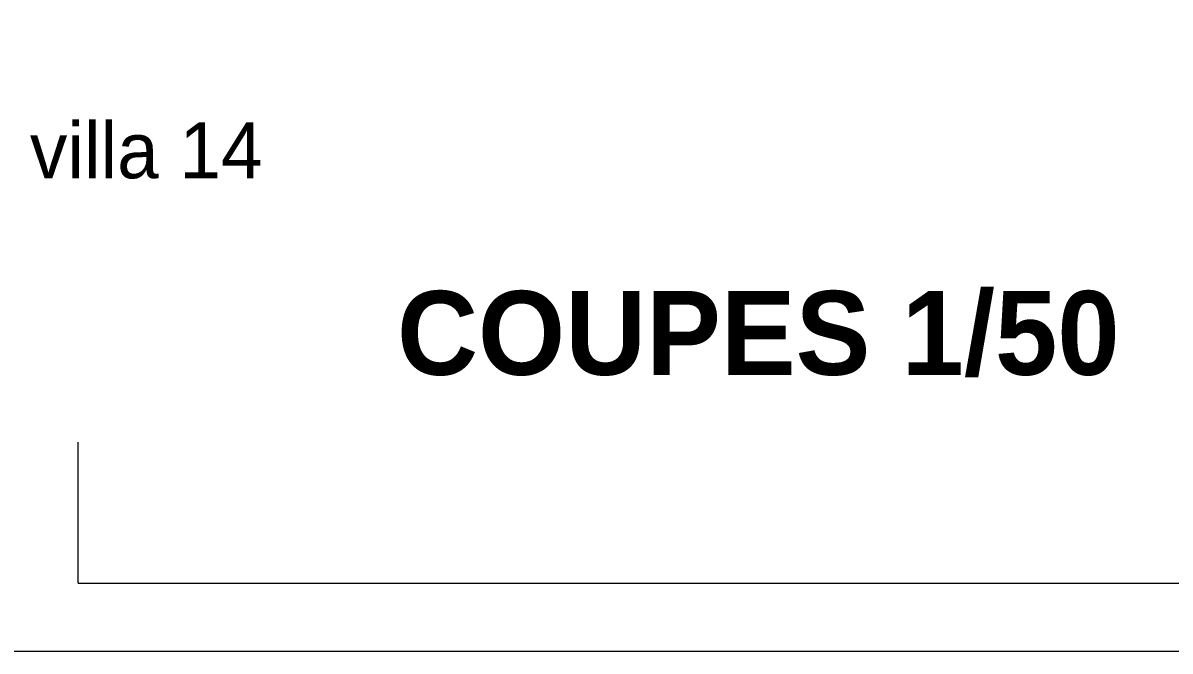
# Model space of a CAD drawing. Header units: metres. Extents: x -30.4 to 29.6, y -50.6 to 0.4.
# Drawn here: x 7.99 to 14.36, y -50.63 to -47.14 of the extents above; entities that cross this region are included whole.
import ezdxf
from ezdxf.enums import TextEntityAlignment as Align

# ---------------------------------------------------------------- set-up
doc = ezdxf.new("R2010")
doc.units = ezdxf.units.M
doc.header["$MEASUREMENT"] = 0
doc.layers.add('Calque commun', color=7, linetype='Continuous')
doc.layers.add('Textes', color=7, linetype='Continuous')
doc.styles.add('Century Gothic11', font='GOTHICB.TTF', dxfattribs={"height": 0.465345})
doc.styles.add('Century Gothic12', font='GOTHIC.TTF', dxfattribs={"height": 0.310302})

# ---------------------------------------------------------------- blocks, each defined once
blk = doc.blocks.new('CARTDCE')
at = {"layer": 'Calque commun', "color": 9, "linetype": 'Continuous', "lineweight": 9}
for q in [(-21.798, 1.265), (20.202, -0.3)]:
    blk.add_line((-21.798, -0.3), q, dxfattribs=at)

msp = doc.modelspace()

# ---------------------------------------------------------------- block references
at = {"layer": 'Calque commun', "color": 0, "linetype": 'ByBlock', "lineweight": -2, "xscale": 0.5, "yscale": 0.5, "zscale": 0.5}
msp.add_blockref('CARTDCE', (19.1946, -50.1013), dxfattribs=at)

# ---------------------------------------------------------------- texts
at = {"layer": 'Textes', "color": 5, "linetype": 'ByBlock', "lineweight": -2, "style": 'Century Gothic12'}
msp.add_text('villa 14', height=0.3103, dxfattribs=at).set_placement((8.0286, -48.0972), align=Align.BOTTOM_LEFT)
at = {"layer": 'Textes', "color": 5, "linetype": 'ByBlock', "lineweight": -2, "style": 'Century Gothic11'}
msp.add_text('COUPES 1/50', height=0.465345, dxfattribs=at).set_placement((10.0667, -48.6296), align=Align.TOP_LEFT)

# ---------------------------------------------------------------- meshes
at = {"layer": 'Calque commun', "color": 7, "linetype": 'Continuous', "lineweight": 9}
mesh = msp.add_polyface(dxfattribs=at)
corners = [(29.6021, -8.6275), (-30.3979, -8.6275), (-30.3979, -50.6275), (29.6021, -50.6275)]
mesh.append_faces([[corners[k] for k in face] for face in [(0, 1, 2, 3)]], dxfattribs={"color": 7})

doc.saveas('drawing.dxf')
